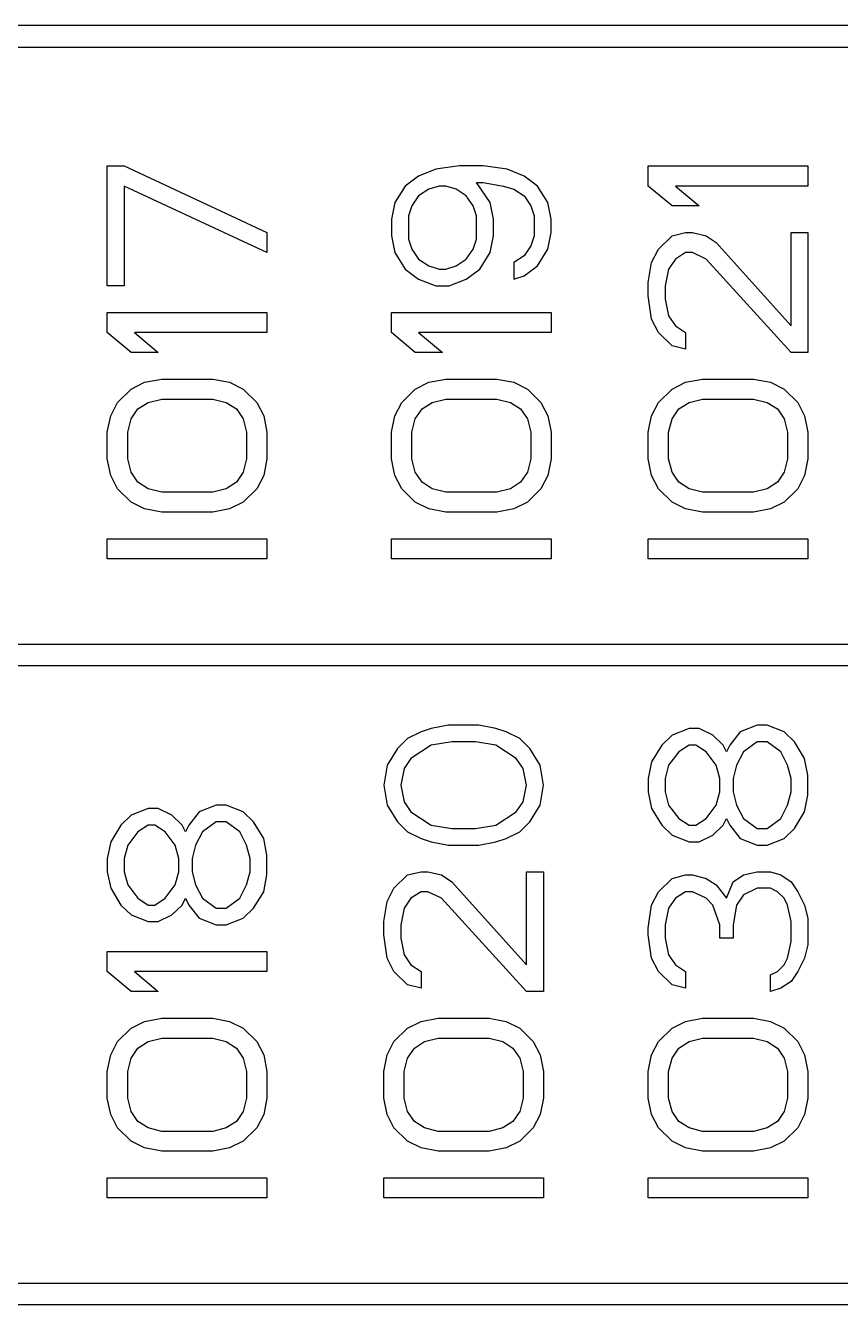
# Model space of a CAD drawing. Header units: millimetres. Extents: x 17383 to 35085, y 29540 to 59338.
# Drawn here: x 17466.2 to 17473.86, y 29677.6 to 29689.6 of the extents above; entities that cross this region are included whole.
import ezdxf

# ---------------------------------------------------------------- set-up
doc = ezdxf.new("R2010")
doc.units = ezdxf.units.MM

msp = doc.modelspace()

# ---------------------------------------------------------------- linework, layer by layer
at = {"color": 4, "linetype": 'Continuous'}
for p, q in [((17484.551, 29689.602), (17458.551, 29689.602)), ((17484.351, 29689.396), (17458.751, 29689.396)), ((17466.971, 29687.159), (17466.971, 29688.284)), ((17466.971, 29688.284), (17467.131, 29688.284)), ((17467.131, 29688.284), (17468.471, 29687.659)), ((17470.055, 29688.253), (17469.895, 29688.19)), ((17470.278, 29688.284), (17470.055, 29688.253)), ((17470.502, 29688.284), (17470.278, 29688.284)), ((17470.725, 29688.253), (17470.502, 29688.284)), ((17470.885, 29688.19), (17470.725, 29688.253)), ((17472.051, 29688.096), (17472.051, 29688.284)), ((17472.051, 29688.284), (17473.551, 29688.284)), ((17473.551, 29688.284), (17473.551, 29688.096)), ((17467.131, 29688.096), (17467.131, 29687.159)), ((17468.471, 29687.471), (17467.131, 29688.096)), ((17469.768, 29688.096), (17469.672, 29687.94)), ((17469.895, 29688.19), (17469.768, 29688.096)), ((17470.087, 29688.096), (17469.991, 29688.065)), ((17470.151, 29688.096), (17470.087, 29688.096)), ((17470.246, 29688.065), (17470.151, 29688.096)), ((17470.566, 29687.94), (17470.438, 29688.128)), ((17470.438, 29688.128), (17470.502, 29688.128)), ((17470.502, 29688.128), (17470.693, 29688.096)), ((17470.693, 29688.096), (17470.789, 29688.065)), ((17471.012, 29688.096), (17470.885, 29688.19)), ((17471.108, 29687.94), (17471.012, 29688.096)), ((17472.275, 29687.909), (17472.051, 29688.096)), ((17473.551, 29688.096), (17472.307, 29688.096)), ((17472.307, 29688.096), (17472.53, 29687.909)), ((17469.895, 29688.003), (17469.831, 29687.909)), ((17469.991, 29688.065), (17469.895, 29688.003)), ((17470.342, 29688.003), (17470.246, 29688.065)), ((17470.406, 29687.909), (17470.342, 29688.003)), ((17470.789, 29688.065), (17470.885, 29688.003)), ((17470.885, 29688.003), (17470.949, 29687.909)), ((17469.672, 29687.94), (17469.64, 29687.784)), ((17469.831, 29687.909), (17469.8, 29687.815)), ((17470.438, 29687.815), (17470.406, 29687.909)), ((17470.597, 29687.784), (17470.566, 29687.94)), ((17470.949, 29687.909), (17470.98, 29687.815)), ((17471.14, 29687.784), (17471.108, 29687.94)), ((17472.53, 29687.909), (17472.275, 29687.909)), ((17469.64, 29687.784), (17469.64, 29687.628)), ((17469.8, 29687.815), (17469.8, 29687.596)), ((17470.438, 29687.596), (17470.438, 29687.815)), ((17470.597, 29687.628), (17470.597, 29687.784)), ((17470.98, 29687.815), (17470.98, 29687.628)), ((17471.14, 29687.659), (17471.14, 29687.784)), ((17468.471, 29687.659), (17468.471, 29687.471)), ((17469.64, 29687.628), (17469.672, 29687.471)), ((17470.566, 29687.471), (17470.597, 29687.628)), ((17470.98, 29687.628), (17470.949, 29687.534)), ((17471.108, 29687.503), (17471.14, 29687.659)), ((17472.147, 29687.503), (17472.275, 29687.628)), ((17472.275, 29687.628), (17472.402, 29687.659)), ((17472.402, 29687.659), (17472.466, 29687.659)), ((17472.466, 29687.659), (17472.594, 29687.628)), ((17472.594, 29687.628), (17472.69, 29687.565)), ((17473.392, 29686.784), (17473.392, 29687.659)), ((17473.392, 29687.659), (17473.551, 29687.659)), ((17473.551, 29687.659), (17473.551, 29686.534)), ((17469.8, 29687.596), (17469.831, 29687.503)), ((17469.831, 29687.503), (17469.895, 29687.409)), ((17470.342, 29687.409), (17470.406, 29687.503)), ((17470.406, 29687.503), (17470.438, 29687.596)), ((17470.949, 29687.534), (17470.885, 29687.44)), ((17471.012, 29687.346), (17471.108, 29687.503)), ((17472.083, 29687.378), (17472.147, 29687.503)), ((17472.69, 29687.565), (17473.392, 29686.784)), ((17469.672, 29687.471), (17469.768, 29687.315)), ((17469.895, 29687.409), (17469.991, 29687.346)), ((17470.246, 29687.346), (17470.342, 29687.409)), ((17470.47, 29687.315), (17470.566, 29687.471)), ((17470.885, 29687.44), (17470.789, 29687.378)), ((17470.789, 29687.378), (17470.789, 29687.221)), ((17472.051, 29687.19), (17472.083, 29687.378)), ((17472.307, 29687.409), (17472.243, 29687.315)), ((17472.402, 29687.471), (17472.307, 29687.409)), ((17472.466, 29687.471), (17472.402, 29687.471)), ((17472.594, 29687.409), (17472.466, 29687.471)), ((17473.392, 29686.534), (17472.594, 29687.409)), ((17469.768, 29687.315), (17469.895, 29687.221)), ((17469.991, 29687.346), (17470.087, 29687.315)), ((17470.087, 29687.315), (17470.151, 29687.315)), ((17470.151, 29687.315), (17470.246, 29687.346)), ((17470.342, 29687.221), (17470.47, 29687.315)), ((17470.885, 29687.253), (17471.012, 29687.346)), ((17472.243, 29687.315), (17472.211, 29687.159)), ((17467.131, 29687.159), (17466.971, 29687.159)), ((17469.895, 29687.221), (17470.055, 29687.159)), ((17470.055, 29687.159), (17470.183, 29687.159)), ((17470.183, 29687.159), (17470.342, 29687.221)), ((17470.789, 29687.221), (17470.885, 29687.253)), ((17472.051, 29687.065), (17472.051, 29687.19)), ((17472.211, 29687.159), (17472.211, 29687.034)), ((17472.083, 29686.846), (17472.051, 29687.065)), ((17472.211, 29687.034), (17472.243, 29686.878)), ((17466.971, 29686.721), (17466.971, 29686.909)), ((17466.971, 29686.909), (17468.471, 29686.909)), ((17468.471, 29686.909), (17468.471, 29686.721)), ((17469.64, 29686.721), (17469.64, 29686.909)), ((17469.64, 29686.909), (17471.14, 29686.909)), ((17471.14, 29686.909), (17471.14, 29686.721)), ((17472.147, 29686.721), (17472.083, 29686.846)), ((17472.243, 29686.878), (17472.307, 29686.784)), ((17472.307, 29686.784), (17472.402, 29686.721)), ((17467.195, 29686.534), (17466.971, 29686.721)), ((17467.227, 29686.721), (17467.45, 29686.534)), ((17468.471, 29686.721), (17467.227, 29686.721)), ((17469.863, 29686.534), (17469.64, 29686.721)), ((17469.895, 29686.721), (17470.119, 29686.534)), ((17471.14, 29686.721), (17469.895, 29686.721)), ((17472.275, 29686.596), (17472.147, 29686.721)), ((17472.402, 29686.721), (17472.402, 29686.565)), ((17472.402, 29686.565), (17472.275, 29686.596)), ((17467.45, 29686.534), (17467.195, 29686.534)), ((17470.119, 29686.534), (17469.863, 29686.534)), ((17473.551, 29686.534), (17473.392, 29686.534)), ((17467.067, 29686.065), (17467.195, 29686.19)), ((17467.195, 29686.19), (17467.322, 29686.253)), ((17467.322, 29686.253), (17467.482, 29686.284)), ((17467.482, 29686.284), (17467.961, 29686.284)), ((17467.961, 29686.284), (17468.12, 29686.253)), ((17468.12, 29686.253), (17468.248, 29686.19)), ((17468.248, 29686.19), (17468.376, 29686.065)), ((17469.736, 29686.065), (17469.863, 29686.19)), ((17469.863, 29686.19), (17469.991, 29686.253)), ((17469.991, 29686.253), (17470.151, 29686.284)), ((17470.151, 29686.284), (17470.629, 29686.284)), ((17470.629, 29686.284), (17470.789, 29686.253)), ((17470.789, 29686.253), (17470.917, 29686.19)), ((17470.917, 29686.19), (17471.044, 29686.065)), ((17472.147, 29686.065), (17472.275, 29686.19)), ((17472.275, 29686.19), (17472.402, 29686.253)), ((17472.402, 29686.253), (17472.562, 29686.284)), ((17472.562, 29686.284), (17473.041, 29686.284)), ((17473.041, 29686.284), (17473.2, 29686.253)), ((17473.2, 29686.253), (17473.328, 29686.19)), ((17473.328, 29686.19), (17473.456, 29686.065)), ((17467.003, 29685.94), (17467.067, 29686.065)), ((17467.259, 29686.003), (17467.354, 29686.065)), ((17467.354, 29686.065), (17467.482, 29686.096)), ((17467.482, 29686.096), (17467.961, 29686.096)), ((17467.961, 29686.096), (17468.088, 29686.065)), ((17468.088, 29686.065), (17468.184, 29686.003)), ((17468.376, 29686.065), (17468.44, 29685.94)), ((17469.672, 29685.94), (17469.736, 29686.065)), ((17469.927, 29686.003), (17470.023, 29686.065)), ((17470.023, 29686.065), (17470.151, 29686.096)), ((17470.151, 29686.096), (17470.629, 29686.096)), ((17470.629, 29686.096), (17470.757, 29686.065)), ((17470.757, 29686.065), (17470.853, 29686.003)), ((17471.044, 29686.065), (17471.108, 29685.94)), ((17472.083, 29685.94), (17472.147, 29686.065)), ((17472.339, 29686.003), (17472.434, 29686.065)), ((17472.434, 29686.065), (17472.562, 29686.096)), ((17472.562, 29686.096), (17473.041, 29686.096)), ((17473.041, 29686.096), (17473.168, 29686.065)), ((17473.168, 29686.065), (17473.264, 29686.003)), ((17473.456, 29686.065), (17473.52, 29685.94)), ((17466.971, 29685.784), (17467.003, 29685.94)), ((17467.195, 29685.909), (17467.259, 29686.003)), ((17468.184, 29686.003), (17468.248, 29685.909)), ((17468.44, 29685.94), (17468.471, 29685.784)), ((17469.64, 29685.784), (17469.672, 29685.94)), ((17469.863, 29685.909), (17469.927, 29686.003)), ((17470.853, 29686.003), (17470.917, 29685.909)), ((17471.108, 29685.94), (17471.14, 29685.784)), ((17472.051, 29685.784), (17472.083, 29685.94)), ((17472.275, 29685.909), (17472.339, 29686.003)), ((17473.264, 29686.003), (17473.328, 29685.909)), ((17473.52, 29685.94), (17473.551, 29685.784)), ((17467.163, 29685.784), (17467.195, 29685.909)), ((17468.248, 29685.909), (17468.28, 29685.784)), ((17469.831, 29685.784), (17469.863, 29685.909)), ((17470.917, 29685.909), (17470.949, 29685.784)), ((17472.243, 29685.784), (17472.275, 29685.909)), ((17473.328, 29685.909), (17473.36, 29685.784)), ((17466.971, 29685.534), (17466.971, 29685.784)), ((17467.163, 29685.534), (17467.163, 29685.784)), ((17468.28, 29685.784), (17468.28, 29685.534)), ((17468.471, 29685.784), (17468.471, 29685.534)), ((17469.64, 29685.534), (17469.64, 29685.784)), ((17469.831, 29685.534), (17469.831, 29685.784)), ((17470.949, 29685.784), (17470.949, 29685.534)), ((17471.14, 29685.784), (17471.14, 29685.534)), ((17472.051, 29685.534), (17472.051, 29685.784)), ((17472.243, 29685.534), (17472.243, 29685.784)), ((17473.36, 29685.784), (17473.36, 29685.534)), ((17473.551, 29685.784), (17473.551, 29685.534)), ((17467.003, 29685.378), (17466.971, 29685.534)), ((17467.195, 29685.409), (17467.163, 29685.534)), ((17468.28, 29685.534), (17468.248, 29685.409)), ((17468.471, 29685.534), (17468.44, 29685.378)), ((17469.672, 29685.378), (17469.64, 29685.534)), ((17469.863, 29685.409), (17469.831, 29685.534)), ((17470.949, 29685.534), (17470.917, 29685.409)), ((17471.14, 29685.534), (17471.108, 29685.378)), ((17472.083, 29685.378), (17472.051, 29685.534)), ((17472.275, 29685.409), (17472.243, 29685.534)), ((17473.36, 29685.534), (17473.328, 29685.409)), ((17473.551, 29685.534), (17473.52, 29685.378)), ((17467.067, 29685.253), (17467.003, 29685.378)), ((17467.259, 29685.315), (17467.195, 29685.409)), ((17468.248, 29685.409), (17468.184, 29685.315)), ((17468.44, 29685.378), (17468.376, 29685.253)), ((17469.736, 29685.253), (17469.672, 29685.378)), ((17469.927, 29685.315), (17469.863, 29685.409)), ((17470.917, 29685.409), (17470.853, 29685.315)), ((17471.108, 29685.378), (17471.044, 29685.253)), ((17472.147, 29685.253), (17472.083, 29685.378)), ((17472.339, 29685.315), (17472.275, 29685.409)), ((17473.328, 29685.409), (17473.264, 29685.315)), ((17473.52, 29685.378), (17473.456, 29685.253)), ((17467.195, 29685.128), (17467.067, 29685.253)), ((17467.354, 29685.253), (17467.259, 29685.315)), ((17467.482, 29685.221), (17467.354, 29685.253)), ((17467.961, 29685.221), (17467.482, 29685.221)), ((17468.088, 29685.253), (17467.961, 29685.221)), ((17468.184, 29685.315), (17468.088, 29685.253)), ((17468.376, 29685.253), (17468.248, 29685.128)), ((17469.863, 29685.128), (17469.736, 29685.253)), ((17470.023, 29685.253), (17469.927, 29685.315)), ((17470.151, 29685.221), (17470.023, 29685.253)), ((17470.629, 29685.221), (17470.151, 29685.221)), ((17470.757, 29685.253), (17470.629, 29685.221)), ((17470.853, 29685.315), (17470.757, 29685.253)), ((17471.044, 29685.253), (17470.917, 29685.128)), ((17472.275, 29685.128), (17472.147, 29685.253)), ((17472.434, 29685.253), (17472.339, 29685.315)), ((17472.562, 29685.221), (17472.434, 29685.253)), ((17473.041, 29685.221), (17472.562, 29685.221)), ((17473.168, 29685.253), (17473.041, 29685.221)), ((17473.264, 29685.315), (17473.168, 29685.253)), ((17473.456, 29685.253), (17473.328, 29685.128)), ((17467.322, 29685.065), (17467.195, 29685.128)), ((17468.248, 29685.128), (17468.12, 29685.065)), ((17469.991, 29685.065), (17469.863, 29685.128)), ((17470.917, 29685.128), (17470.789, 29685.065)), ((17472.402, 29685.065), (17472.275, 29685.128)), ((17473.328, 29685.128), (17473.2, 29685.065)), ((17467.482, 29685.034), (17467.322, 29685.065)), ((17467.961, 29685.034), (17467.482, 29685.034)), ((17468.12, 29685.065), (17467.961, 29685.034)), ((17470.151, 29685.034), (17469.991, 29685.065)), ((17470.629, 29685.034), (17470.151, 29685.034)), ((17470.789, 29685.065), (17470.629, 29685.034)), ((17472.562, 29685.034), (17472.402, 29685.065)), ((17473.041, 29685.034), (17472.562, 29685.034)), ((17473.2, 29685.065), (17473.041, 29685.034)), ((17466.971, 29684.596), (17466.971, 29684.784)), ((17466.971, 29684.784), (17468.471, 29684.784)), ((17468.471, 29684.784), (17468.471, 29684.596)), ((17469.64, 29684.596), (17469.64, 29684.784)), ((17469.64, 29684.784), (17471.14, 29684.784)), ((17471.14, 29684.784), (17471.14, 29684.596)), ((17472.051, 29684.596), (17472.051, 29684.784)), ((17472.051, 29684.784), (17473.551, 29684.784)), ((17473.551, 29684.784), (17473.551, 29684.596)), ((17468.471, 29684.596), (17466.971, 29684.596)), ((17471.14, 29684.596), (17469.64, 29684.596)), ((17473.551, 29684.596), (17472.051, 29684.596)), ((17458.751, 29683.796), (17484.351, 29683.796)), ((17458.751, 29683.596), (17484.351, 29683.596)), ((17469.919, 29682.971), (17469.791, 29682.909)), ((17470.014, 29683.003), (17469.919, 29682.971)), ((17470.174, 29683.034), (17470.014, 29683.003)), ((17470.461, 29683.034), (17470.174, 29683.034)), ((17470.621, 29683.003), (17470.461, 29683.034)), ((17470.717, 29682.971), (17470.621, 29683.003)), ((17470.844, 29682.909), (17470.717, 29682.971)), ((17472.275, 29682.94), (17472.179, 29682.846)), ((17472.434, 29683.003), (17472.275, 29682.94)), ((17472.53, 29683.003), (17472.434, 29683.003)), ((17472.658, 29682.94), (17472.53, 29683.003)), ((17472.754, 29682.846), (17472.658, 29682.94)), ((17472.913, 29682.971), (17472.817, 29682.846)), ((17473.073, 29683.034), (17472.913, 29682.971)), ((17473.168, 29683.034), (17473.073, 29683.034)), ((17473.328, 29682.971), (17473.168, 29683.034)), ((17473.424, 29682.878), (17473.328, 29682.971)), ((17469.695, 29682.815), (17469.6, 29682.659)), ((17469.791, 29682.909), (17469.695, 29682.815)), ((17470.014, 29682.846), (17469.823, 29682.721)), ((17470.206, 29682.878), (17470.014, 29682.846)), ((17470.429, 29682.878), (17470.206, 29682.878)), ((17470.621, 29682.846), (17470.429, 29682.878)), ((17470.812, 29682.721), (17470.621, 29682.846)), ((17470.94, 29682.815), (17470.844, 29682.909)), ((17471.036, 29682.659), (17470.94, 29682.815)), ((17472.179, 29682.846), (17472.083, 29682.69)), ((17472.434, 29682.846), (17472.339, 29682.784)), ((17472.498, 29682.846), (17472.434, 29682.846)), ((17472.594, 29682.784), (17472.498, 29682.846)), ((17472.785, 29682.784), (17472.754, 29682.846)), ((17472.817, 29682.846), (17472.785, 29682.784)), ((17473.073, 29682.878), (17472.945, 29682.784)), ((17473.168, 29682.878), (17473.073, 29682.878)), ((17473.296, 29682.784), (17473.168, 29682.878)), ((17473.52, 29682.721), (17473.424, 29682.878)), ((17469.823, 29682.721), (17469.759, 29682.628)), ((17470.876, 29682.628), (17470.812, 29682.721)), ((17472.339, 29682.784), (17472.243, 29682.659)), ((17472.69, 29682.659), (17472.594, 29682.784)), ((17472.945, 29682.784), (17472.881, 29682.659)), ((17473.36, 29682.659), (17473.296, 29682.784)), ((17473.551, 29682.565), (17473.52, 29682.721)), ((17469.6, 29682.659), (17469.568, 29682.471)), ((17469.759, 29682.628), (17469.727, 29682.471)), ((17470.908, 29682.471), (17470.876, 29682.628)), ((17471.068, 29682.471), (17471.036, 29682.659)), ((17472.083, 29682.69), (17472.051, 29682.534)), ((17472.243, 29682.659), (17472.211, 29682.534)), ((17472.722, 29682.534), (17472.69, 29682.659)), ((17472.881, 29682.659), (17472.849, 29682.534)), ((17473.392, 29682.534), (17473.36, 29682.659)), ((17469.568, 29682.471), (17469.6, 29682.284)), ((17469.727, 29682.471), (17469.759, 29682.315)), ((17470.876, 29682.315), (17470.908, 29682.471)), ((17471.036, 29682.284), (17471.068, 29682.471)), ((17472.051, 29682.534), (17472.051, 29682.409)), ((17472.211, 29682.534), (17472.211, 29682.409)), ((17472.722, 29682.409), (17472.722, 29682.534)), ((17472.849, 29682.534), (17472.849, 29682.409)), ((17473.392, 29682.409), (17473.392, 29682.534)), ((17473.551, 29682.378), (17473.551, 29682.565)), ((17472.051, 29682.409), (17472.083, 29682.253)), ((17472.211, 29682.409), (17472.243, 29682.284)), ((17472.69, 29682.284), (17472.722, 29682.409)), ((17472.849, 29682.409), (17472.881, 29682.284)), ((17473.36, 29682.284), (17473.392, 29682.409)), ((17473.52, 29682.221), (17473.551, 29682.378)), ((17467.354, 29682.253), (17467.195, 29682.19)), ((17467.45, 29682.253), (17467.354, 29682.253)), ((17467.578, 29682.19), (17467.45, 29682.253)), ((17467.833, 29682.221), (17467.737, 29682.096)), ((17467.993, 29682.284), (17467.833, 29682.221)), ((17468.088, 29682.284), (17467.993, 29682.284)), ((17468.248, 29682.221), (17468.088, 29682.284)), ((17468.344, 29682.128), (17468.248, 29682.221)), ((17469.6, 29682.284), (17469.695, 29682.128)), ((17469.759, 29682.315), (17469.823, 29682.221)), ((17469.823, 29682.221), (17470.014, 29682.096)), ((17470.621, 29682.096), (17470.812, 29682.221)), ((17470.812, 29682.221), (17470.876, 29682.315)), ((17470.94, 29682.128), (17471.036, 29682.284)), ((17472.083, 29682.253), (17472.179, 29682.096)), ((17472.243, 29682.284), (17472.339, 29682.159)), ((17472.594, 29682.159), (17472.69, 29682.284)), ((17472.881, 29682.284), (17472.945, 29682.159)), ((17473.296, 29682.159), (17473.36, 29682.284)), ((17473.424, 29682.065), (17473.52, 29682.221)), ((17467.099, 29682.096), (17467.003, 29681.94)), ((17467.195, 29682.19), (17467.099, 29682.096)), ((17467.354, 29682.096), (17467.259, 29682.034)), ((17467.418, 29682.096), (17467.354, 29682.096)), ((17467.514, 29682.034), (17467.418, 29682.096)), ((17467.674, 29682.096), (17467.578, 29682.19)), ((17467.705, 29682.034), (17467.674, 29682.096)), ((17467.737, 29682.096), (17467.705, 29682.034)), ((17467.993, 29682.128), (17467.865, 29682.034)), ((17468.088, 29682.128), (17467.993, 29682.128)), ((17468.216, 29682.034), (17468.088, 29682.128)), ((17468.44, 29681.971), (17468.344, 29682.128)), ((17469.695, 29682.128), (17469.791, 29682.034)), ((17470.014, 29682.096), (17470.206, 29682.065)), ((17470.429, 29682.065), (17470.621, 29682.096)), ((17470.844, 29682.034), (17470.94, 29682.128)), ((17472.179, 29682.096), (17472.275, 29682.003)), ((17472.339, 29682.159), (17472.434, 29682.096)), ((17472.434, 29682.096), (17472.498, 29682.096)), ((17472.498, 29682.096), (17472.594, 29682.159)), ((17472.658, 29682.003), (17472.754, 29682.096)), ((17472.754, 29682.096), (17472.785, 29682.159)), ((17472.785, 29682.159), (17472.817, 29682.096)), ((17472.817, 29682.096), (17472.913, 29681.971)), ((17472.945, 29682.159), (17473.073, 29682.065)), ((17473.168, 29682.065), (17473.296, 29682.159)), ((17467.259, 29682.034), (17467.163, 29681.909)), ((17467.61, 29681.909), (17467.514, 29682.034)), ((17467.865, 29682.034), (17467.801, 29681.909)), ((17468.28, 29681.909), (17468.216, 29682.034)), ((17469.791, 29682.034), (17469.919, 29681.971)), ((17470.206, 29682.065), (17470.429, 29682.065)), ((17470.717, 29681.971), (17470.844, 29682.034)), ((17472.275, 29682.003), (17472.434, 29681.94)), ((17472.53, 29681.94), (17472.658, 29682.003)), ((17473.073, 29682.065), (17473.168, 29682.065)), ((17473.328, 29681.971), (17473.424, 29682.065)), ((17467.003, 29681.94), (17466.971, 29681.784)), ((17467.163, 29681.909), (17467.131, 29681.784)), ((17467.642, 29681.784), (17467.61, 29681.909)), ((17467.801, 29681.909), (17467.769, 29681.784)), ((17468.312, 29681.784), (17468.28, 29681.909)), ((17468.471, 29681.815), (17468.44, 29681.971)), ((17469.919, 29681.971), (17470.014, 29681.94)), ((17470.014, 29681.94), (17470.174, 29681.909)), ((17470.174, 29681.909), (17470.461, 29681.909)), ((17470.461, 29681.909), (17470.621, 29681.94)), ((17470.621, 29681.94), (17470.717, 29681.971)), ((17472.434, 29681.94), (17472.53, 29681.94)), ((17472.913, 29681.971), (17473.073, 29681.909)), ((17473.073, 29681.909), (17473.168, 29681.909)), ((17473.168, 29681.909), (17473.328, 29681.971)), ((17466.971, 29681.784), (17466.971, 29681.659)), ((17467.131, 29681.784), (17467.131, 29681.659)), ((17467.642, 29681.659), (17467.642, 29681.784)), ((17467.769, 29681.784), (17467.769, 29681.659)), ((17468.312, 29681.659), (17468.312, 29681.784)), ((17468.471, 29681.628), (17468.471, 29681.815)), ((17466.971, 29681.659), (17467.003, 29681.503)), ((17467.131, 29681.659), (17467.163, 29681.534)), ((17467.61, 29681.534), (17467.642, 29681.659)), ((17467.769, 29681.659), (17467.801, 29681.534)), ((17468.28, 29681.534), (17468.312, 29681.659)), ((17468.44, 29681.471), (17468.471, 29681.628)), ((17469.663, 29681.503), (17469.791, 29681.628)), ((17469.791, 29681.628), (17469.919, 29681.659)), ((17469.919, 29681.659), (17469.982, 29681.659)), ((17469.982, 29681.659), (17470.11, 29681.628)), ((17470.11, 29681.628), (17470.206, 29681.565)), ((17470.908, 29680.784), (17470.908, 29681.659)), ((17470.908, 29681.659), (17471.068, 29681.659)), ((17471.068, 29681.659), (17471.068, 29680.534)), ((17472.275, 29681.596), (17472.402, 29681.628)), ((17472.402, 29681.628), (17472.466, 29681.628)), ((17472.466, 29681.628), (17472.594, 29681.596)), ((17472.849, 29681.565), (17472.945, 29681.628)), ((17472.945, 29681.628), (17473.073, 29681.659)), ((17473.073, 29681.659), (17473.2, 29681.659)), ((17473.2, 29681.659), (17473.296, 29681.628)), ((17473.296, 29681.628), (17473.392, 29681.565)), ((17467.003, 29681.503), (17467.099, 29681.346)), ((17467.163, 29681.534), (17467.259, 29681.409)), ((17467.514, 29681.409), (17467.61, 29681.534)), ((17467.801, 29681.534), (17467.865, 29681.409)), ((17468.216, 29681.409), (17468.28, 29681.534)), ((17469.6, 29681.378), (17469.663, 29681.503)), ((17470.206, 29681.565), (17470.908, 29680.784)), ((17472.147, 29681.471), (17472.275, 29681.596)), ((17472.594, 29681.596), (17472.69, 29681.534)), ((17472.69, 29681.534), (17472.785, 29681.409)), ((17472.785, 29681.409), (17472.849, 29681.565)), ((17473.073, 29681.503), (17472.945, 29681.44)), ((17473.2, 29681.503), (17473.073, 29681.503)), ((17473.264, 29681.471), (17473.2, 29681.503)), ((17473.392, 29681.565), (17473.456, 29681.471)), ((17467.259, 29681.409), (17467.354, 29681.346)), ((17467.418, 29681.346), (17467.514, 29681.409)), ((17467.674, 29681.346), (17467.705, 29681.409)), ((17467.705, 29681.409), (17467.737, 29681.346)), ((17467.865, 29681.409), (17467.993, 29681.315)), ((17468.088, 29681.315), (17468.216, 29681.409)), ((17468.344, 29681.315), (17468.44, 29681.471)), ((17469.568, 29681.19), (17469.6, 29681.378)), ((17469.823, 29681.409), (17469.759, 29681.315)), ((17469.919, 29681.471), (17469.823, 29681.409)), ((17469.982, 29681.471), (17469.919, 29681.471)), ((17470.11, 29681.409), (17469.982, 29681.471)), ((17470.908, 29680.534), (17470.11, 29681.409)), ((17472.083, 29681.346), (17472.147, 29681.471)), ((17472.307, 29681.409), (17472.243, 29681.315)), ((17472.402, 29681.471), (17472.307, 29681.409)), ((17472.466, 29681.471), (17472.402, 29681.471)), ((17472.594, 29681.409), (17472.466, 29681.471)), ((17472.658, 29681.346), (17472.594, 29681.409)), ((17472.945, 29681.44), (17472.881, 29681.346)), ((17473.328, 29681.409), (17473.264, 29681.471)), ((17473.36, 29681.346), (17473.328, 29681.409)), ((17473.456, 29681.471), (17473.52, 29681.346)), ((17467.099, 29681.346), (17467.195, 29681.253)), ((17467.195, 29681.253), (17467.354, 29681.19)), ((17467.354, 29681.346), (17467.418, 29681.346)), ((17467.45, 29681.19), (17467.578, 29681.253)), ((17467.578, 29681.253), (17467.674, 29681.346)), ((17467.737, 29681.346), (17467.833, 29681.221)), ((17467.993, 29681.315), (17468.088, 29681.315)), ((17468.248, 29681.221), (17468.344, 29681.315)), ((17469.759, 29681.315), (17469.727, 29681.159)), ((17472.051, 29681.128), (17472.083, 29681.346)), ((17472.243, 29681.315), (17472.211, 29681.159)), ((17472.722, 29681.159), (17472.658, 29681.346)), ((17472.881, 29681.346), (17472.849, 29681.159)), ((17473.392, 29681.19), (17473.36, 29681.346)), ((17473.52, 29681.346), (17473.551, 29681.221)), ((17467.354, 29681.19), (17467.45, 29681.19)), ((17467.833, 29681.221), (17467.993, 29681.159)), ((17467.993, 29681.159), (17468.088, 29681.159)), ((17468.088, 29681.159), (17468.248, 29681.221)), ((17469.568, 29681.065), (17469.568, 29681.19)), ((17469.727, 29681.159), (17469.727, 29681.034)), ((17472.211, 29681.159), (17472.211, 29681.034)), ((17472.722, 29681.034), (17472.722, 29681.159)), ((17472.849, 29681.159), (17472.849, 29681.034)), ((17473.392, 29681.003), (17473.392, 29681.19)), ((17473.551, 29681.221), (17473.551, 29680.971)), ((17469.6, 29680.846), (17469.568, 29681.065)), ((17469.727, 29681.034), (17469.759, 29680.878)), ((17472.051, 29681.065), (17472.051, 29681.128)), ((17472.083, 29680.846), (17472.051, 29681.065)), ((17472.211, 29681.034), (17472.243, 29680.878)), ((17472.849, 29681.034), (17472.722, 29681.034)), ((17466.971, 29680.721), (17466.971, 29680.909)), ((17466.971, 29680.909), (17468.471, 29680.909)), ((17468.471, 29680.909), (17468.471, 29680.721)), ((17473.36, 29680.846), (17473.392, 29681.003)), ((17473.551, 29680.971), (17473.52, 29680.846)), ((17469.663, 29680.721), (17469.6, 29680.846)), ((17469.759, 29680.878), (17469.823, 29680.784)), ((17469.823, 29680.784), (17469.919, 29680.721)), ((17472.147, 29680.721), (17472.083, 29680.846)), ((17472.243, 29680.878), (17472.307, 29680.784)), ((17472.307, 29680.784), (17472.402, 29680.721)), ((17473.264, 29680.721), (17473.328, 29680.784)), ((17473.328, 29680.784), (17473.36, 29680.846)), ((17473.52, 29680.846), (17473.456, 29680.721)), ((17467.195, 29680.534), (17466.971, 29680.721)), ((17467.227, 29680.721), (17467.45, 29680.534)), ((17468.471, 29680.721), (17467.227, 29680.721)), ((17469.791, 29680.596), (17469.663, 29680.721)), ((17469.919, 29680.721), (17469.919, 29680.565)), ((17472.275, 29680.596), (17472.147, 29680.721)), ((17472.402, 29680.721), (17472.402, 29680.565)), ((17473.2, 29680.69), (17473.264, 29680.721)), ((17473.2, 29680.534), (17473.2, 29680.69)), ((17473.456, 29680.721), (17473.392, 29680.628)), ((17467.45, 29680.534), (17467.195, 29680.534)), ((17469.919, 29680.565), (17469.791, 29680.596)), ((17471.068, 29680.534), (17470.908, 29680.534)), ((17472.402, 29680.565), (17472.275, 29680.596)), ((17473.296, 29680.565), (17473.2, 29680.534)), ((17473.392, 29680.628), (17473.296, 29680.565)), ((17467.067, 29680.065), (17467.195, 29680.19)), ((17467.195, 29680.19), (17467.322, 29680.253)), ((17467.322, 29680.253), (17467.482, 29680.284)), ((17467.482, 29680.284), (17467.961, 29680.284)), ((17467.961, 29680.284), (17468.12, 29680.253)), ((17468.12, 29680.253), (17468.248, 29680.19)), ((17468.248, 29680.19), (17468.376, 29680.065)), ((17469.663, 29680.065), (17469.791, 29680.19)), ((17469.791, 29680.19), (17469.919, 29680.253)), ((17469.919, 29680.253), (17470.078, 29680.284)), ((17470.078, 29680.284), (17470.557, 29680.284)), ((17470.557, 29680.284), (17470.717, 29680.253)), ((17470.717, 29680.253), (17470.844, 29680.19)), ((17470.844, 29680.19), (17470.972, 29680.065)), ((17472.147, 29680.065), (17472.275, 29680.19)), ((17472.275, 29680.19), (17472.402, 29680.253)), ((17472.402, 29680.253), (17472.562, 29680.284)), ((17472.562, 29680.284), (17473.041, 29680.284)), ((17473.041, 29680.284), (17473.2, 29680.253)), ((17473.2, 29680.253), (17473.328, 29680.19)), ((17473.328, 29680.19), (17473.456, 29680.065)), ((17467.003, 29679.94), (17467.067, 29680.065)), ((17467.259, 29680.003), (17467.354, 29680.065)), ((17467.354, 29680.065), (17467.482, 29680.096)), ((17467.482, 29680.096), (17467.961, 29680.096)), ((17467.961, 29680.096), (17468.088, 29680.065)), ((17468.088, 29680.065), (17468.184, 29680.003)), ((17468.376, 29680.065), (17468.44, 29679.94)), ((17469.6, 29679.94), (17469.663, 29680.065)), ((17469.855, 29680.003), (17469.951, 29680.065)), ((17469.951, 29680.065), (17470.078, 29680.096)), ((17470.078, 29680.096), (17470.557, 29680.096)), ((17470.557, 29680.096), (17470.685, 29680.065)), ((17470.685, 29680.065), (17470.78, 29680.003)), ((17470.972, 29680.065), (17471.036, 29679.94)), ((17472.083, 29679.94), (17472.147, 29680.065)), ((17472.339, 29680.003), (17472.434, 29680.065)), ((17472.434, 29680.065), (17472.562, 29680.096)), ((17472.562, 29680.096), (17473.041, 29680.096)), ((17473.041, 29680.096), (17473.168, 29680.065)), ((17473.168, 29680.065), (17473.264, 29680.003)), ((17473.456, 29680.065), (17473.52, 29679.94)), ((17466.971, 29679.784), (17467.003, 29679.94)), ((17467.195, 29679.909), (17467.259, 29680.003)), ((17468.184, 29680.003), (17468.248, 29679.909)), ((17468.44, 29679.94), (17468.471, 29679.784)), ((17469.568, 29679.784), (17469.6, 29679.94)), ((17469.791, 29679.909), (17469.855, 29680.003)), ((17470.78, 29680.003), (17470.844, 29679.909)), ((17471.036, 29679.94), (17471.068, 29679.784)), ((17472.051, 29679.784), (17472.083, 29679.94)), ((17472.275, 29679.909), (17472.339, 29680.003)), ((17473.264, 29680.003), (17473.328, 29679.909)), ((17473.52, 29679.94), (17473.551, 29679.784)), ((17467.163, 29679.784), (17467.195, 29679.909)), ((17468.248, 29679.909), (17468.28, 29679.784)), ((17469.759, 29679.784), (17469.791, 29679.909)), ((17470.844, 29679.909), (17470.876, 29679.784)), ((17472.243, 29679.784), (17472.275, 29679.909)), ((17473.328, 29679.909), (17473.36, 29679.784)), ((17466.971, 29679.534), (17466.971, 29679.784)), ((17467.163, 29679.534), (17467.163, 29679.784)), ((17468.28, 29679.784), (17468.28, 29679.534)), ((17468.471, 29679.784), (17468.471, 29679.534)), ((17469.568, 29679.534), (17469.568, 29679.784)), ((17469.759, 29679.534), (17469.759, 29679.784)), ((17470.876, 29679.784), (17470.876, 29679.534)), ((17471.068, 29679.784), (17471.068, 29679.534)), ((17472.051, 29679.534), (17472.051, 29679.784)), ((17472.243, 29679.534), (17472.243, 29679.784)), ((17473.36, 29679.784), (17473.36, 29679.534)), ((17473.551, 29679.784), (17473.551, 29679.534)), ((17467.003, 29679.378), (17466.971, 29679.534)), ((17467.195, 29679.409), (17467.163, 29679.534)), ((17468.28, 29679.534), (17468.248, 29679.409)), ((17468.471, 29679.534), (17468.44, 29679.378)), ((17469.6, 29679.378), (17469.568, 29679.534)), ((17469.791, 29679.409), (17469.759, 29679.534)), ((17470.876, 29679.534), (17470.844, 29679.409)), ((17471.068, 29679.534), (17471.036, 29679.378)), ((17472.083, 29679.378), (17472.051, 29679.534)), ((17472.275, 29679.409), (17472.243, 29679.534)), ((17473.36, 29679.534), (17473.328, 29679.409)), ((17473.551, 29679.534), (17473.52, 29679.378)), ((17467.067, 29679.253), (17467.003, 29679.378)), ((17467.259, 29679.315), (17467.195, 29679.409)), ((17468.248, 29679.409), (17468.184, 29679.315)), ((17468.44, 29679.378), (17468.376, 29679.253)), ((17469.663, 29679.253), (17469.6, 29679.378)), ((17469.855, 29679.315), (17469.791, 29679.409)), ((17470.844, 29679.409), (17470.78, 29679.315)), ((17471.036, 29679.378), (17470.972, 29679.253)), ((17472.147, 29679.253), (17472.083, 29679.378)), ((17472.339, 29679.315), (17472.275, 29679.409)), ((17473.328, 29679.409), (17473.264, 29679.315)), ((17473.52, 29679.378), (17473.456, 29679.253)), ((17467.195, 29679.128), (17467.067, 29679.253)), ((17467.354, 29679.253), (17467.259, 29679.315)), ((17467.482, 29679.221), (17467.354, 29679.253)), ((17467.961, 29679.221), (17467.482, 29679.221)), ((17468.088, 29679.253), (17467.961, 29679.221)), ((17468.184, 29679.315), (17468.088, 29679.253)), ((17468.376, 29679.253), (17468.248, 29679.128)), ((17469.791, 29679.128), (17469.663, 29679.253)), ((17469.951, 29679.253), (17469.855, 29679.315)), ((17470.078, 29679.221), (17469.951, 29679.253)), ((17470.557, 29679.221), (17470.078, 29679.221)), ((17470.685, 29679.253), (17470.557, 29679.221)), ((17470.78, 29679.315), (17470.685, 29679.253)), ((17470.972, 29679.253), (17470.844, 29679.128)), ((17472.275, 29679.128), (17472.147, 29679.253)), ((17472.434, 29679.253), (17472.339, 29679.315)), ((17472.562, 29679.221), (17472.434, 29679.253)), ((17473.041, 29679.221), (17472.562, 29679.221)), ((17473.168, 29679.253), (17473.041, 29679.221)), ((17473.264, 29679.315), (17473.168, 29679.253)), ((17473.456, 29679.253), (17473.328, 29679.128)), ((17467.322, 29679.065), (17467.195, 29679.128)), ((17468.248, 29679.128), (17468.12, 29679.065)), ((17469.919, 29679.065), (17469.791, 29679.128)), ((17470.844, 29679.128), (17470.717, 29679.065)), ((17472.402, 29679.065), (17472.275, 29679.128)), ((17473.328, 29679.128), (17473.2, 29679.065)), ((17467.482, 29679.034), (17467.322, 29679.065)), ((17467.961, 29679.034), (17467.482, 29679.034)), ((17468.12, 29679.065), (17467.961, 29679.034)), ((17470.078, 29679.034), (17469.919, 29679.065)), ((17470.557, 29679.034), (17470.078, 29679.034)), ((17470.717, 29679.065), (17470.557, 29679.034)), ((17472.562, 29679.034), (17472.402, 29679.065)), ((17473.041, 29679.034), (17472.562, 29679.034)), ((17473.2, 29679.065), (17473.041, 29679.034)), ((17466.971, 29678.596), (17466.971, 29678.784)), ((17466.971, 29678.784), (17468.471, 29678.784)), ((17468.471, 29678.784), (17468.471, 29678.596)), ((17469.568, 29678.596), (17469.568, 29678.784)), ((17469.568, 29678.784), (17471.068, 29678.784)), ((17471.068, 29678.784), (17471.068, 29678.596)), ((17472.051, 29678.596), (17472.051, 29678.784)), ((17472.051, 29678.784), (17473.551, 29678.784)), ((17473.551, 29678.784), (17473.551, 29678.596)), ((17468.471, 29678.596), (17466.971, 29678.596)), ((17471.068, 29678.596), (17469.568, 29678.596)), ((17473.551, 29678.596), (17472.051, 29678.596)), ((17458.751, 29677.796), (17484.351, 29677.796)), ((17458.551, 29677.596), (17484.551, 29677.596))]:
    msp.add_line(p, q, dxfattribs=at)

doc.saveas('drawing.dxf')
